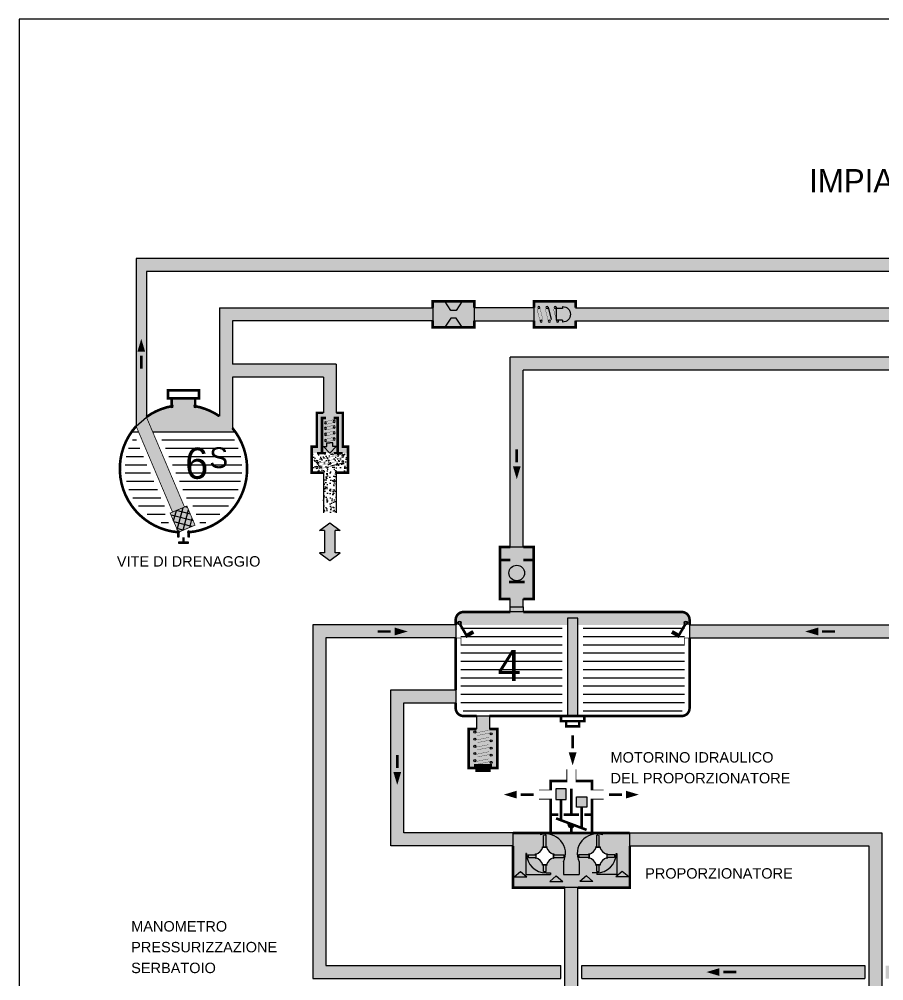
# Model space of a CAD drawing. Header units: millimetres. Extents: x 0 to 1060, y 0 to 730.
# Drawn here: x 0 to 332.7, y 360.2 to 730 of the extents above; entities that cross this region are included whole.
import ezdxf
from ezdxf.enums import TextEntityAlignment as Align

# ---------------------------------------------------------------- set-up
doc = ezdxf.new("R2010")
doc.units = ezdxf.units.MM
doc.layers.add('ALIMENTAZIONE COMBUSTIBILE', color=1, linetype='Continuous')
doc.layers.add('ARIA PRESSURIZZATA', color=4, linetype='Continuous')
doc.styles.add('BOLT', font='FRADMCN.TTF', dxfattribs={"height": 4})
doc.styles.add('testo', font='ARIAL.TTF', dxfattribs={"height": 4})
doc.styles.add('TITOLO', font='', dxfattribs={"height": 4})
doc.styles.get('TITOLO').set_extended_font_data('Baskerville Old Face')
pattern_1 = [(232.5, (450.547, 1379.1666), (-2.447066, 0.0800016), [0, -1.9304, 0, -2.159, 0, -2.06375]), (262.5, (450.547, 1379.1666), (-3.584126, -2.247616), [0, -1.0414, 0, -1.7399, 0, -0.66675]), (302.5, (450.547, 1380.7287), (-0.007186, -3.954962), [0, -0.635, 0, -2.286, 0, -2.9845]), (312.5, (450.547, 1380.7287), (-1.114647, -3.817782), [0, -0.3175, 0, -1.4986, 0, -1.7145])]

# ---------------------------------------------------------------- blocks, each defined once
blk = doc.blocks.new('6')
for points in [[(14.83, 8.41, 0.414214), (14.33, 8.91), (14.33, 8.41, 0.005102), (13.84, 8.31, 0.906995)], [(23.82, 8.31, 0.005102), (23.33, 8.41), (23.33, 8.91, 0.414214), (22.83, 8.41, 0.906995)], [(16.33, -40.04, 0.005102), (16.83, -40.09), (16.83, -40.59, 0.414214), (17.33, -40.09, 0.955061)], [(20.33, -40.09, 0.414214), (20.83, -40.59), (20.83, -40.09, 0.005102), (21.33, -40.04, 0.955061)]]:
    blk.add_hatch(color=256).paths.add_polyline_path(points)
h = blk.add_hatch()
h.set_pattern_fill('ANSI37', color=256, scale=0.7, angle=60, style=0)
h.set_pattern_definition([(105, (95.9834, -171.717), (-2.14677, -0.575225), []), (195, (95.9834, -171.717), (0.575225, -2.14677), [])])
h.paths.add_polyline_path([(23.92, -32.72), (17.48, -29.99), (14.35, -37.36), (20.34, -39.89, -0.414214), (20.99, -39.63)])
at = {"layer": 'ALIMENTAZIONE COMBUSTIBILE'}
h = blk.add_hatch(color=256, dxfattribs=at)
h.paths.add_polyline_path([(37.05, 0.71, 0.054073), (33.11, 4.24), (18.43, -30.38), (23.03, -32.33)])
h.paths.add_polyline_path([(23.96, -32.72), (17.51, -29.99), (14.39, -37.36), (20.37, -39.89, -0.414214), (21.03, -39.63)])
h = blk.add_hatch(dxfattribs=at)
h.set_pattern_fill('ANSI31', color=256, angle=315, style=0)
h.set_pattern_definition([(0, (95.9834, -171.717), (1e-15, 3.175), [])])
h.paths.add_polyline_path([(28.49, -1.54), (1.32, -1.54, 0.531587), (12.28, -37.2), (16.45, -27.37), (17.37, -27.76)])
h.paths.add_polyline_path([(37.56, -3.2), (25.66, -31.27), (26.58, -31.66), (24.08, -37.55, 0.521507)])
at = {"layer": 'ARIA PRESSURIZZATA'}
for points in [[(22.84, 8.5, -0.363974), (23.33, 8.91), (23.33, 11.46), (14.33, 11.46), (14.33, 8.91, -0.363974), (14.82, 8.5, -0.082342)], [(33.11, 4.24, 0.104636), (23.82, 8.31, -0.989847), (22.84, 8.5, 0.082342), (14.82, 8.5, -0.989847), (13.84, 8.31, 0.099019), (5, 4.55, 0.089282), (-1.18, -1.54), (30.66, -1.54)]]:
    blk.add_hatch(color=256, dxfattribs=at).paths.add_polyline_path(points)
for p, q in [((23.33, 11.46), (23.33, 8.41)), ((-1.18, -1.54), (30.66, -1.54)), ((36.09, -1.54), (38.85, -1.54)), ((16.83, -40.09), (16.83, -42.1)), ((20.83, -40.09), (20.83, -42.1)), ((20.83, -40.09), (20.83, -42.1)), ((16.83, -44.1), (20.83, -44.1)), ((18.83, -44.1), (18.83, -42.1))]:
    blk.add_line(p, q)
for points, const_width in [([(12.83, 11.46), (24.83, 11.46), (24.83, 14.46), (12.83, 14.46)], 1), ([(14.39, -37.36), (20.83, -40.09), (23.96, -32.72), (17.51, -29.99)], 0.3)]:
    blk.add_lwpolyline(points, close=True, dxfattribs=dict(const_width=const_width))
at = {"const_width": 1}
for points in [[(14.33, 11.46), (14.33, 8.41, 0.104174), (5, 4.55)], [(23.33, 11.46), (23.33, 8.41, -0.109797), (33.11, 4.24)], [(0, 0, 0.607317), (16.83, -40.09), (16.83, -42.1)], [(37.05, 0.71, -0.620571), (20.83, -40.09), (20.83, -42.1)]]:
    blk.add_lwpolyline(points, format="xyb", dxfattribs=at)
for points, const_width in [([(33.11, 4.24), (18.43, -30.38)], 0.3), ([(37.05, 0.71), (23.03, -32.33)], 0.3), ([(16.83, -44.1), (20.83, -44.1)], 1), ([(18.83, -42.1), (18.83, -44.1)], 1)]:
    blk.add_lwpolyline(points, dxfattribs=dict(const_width=const_width))
for centre in [(14.33, 8.41), (23.33, 8.41), (16.83, -40.09), (20.83, -40.09)]:
    blk.add_circle(centre, 0.5)
for start, end in [(54.353, 79.4162), (140.2336, 265.3176), (274.6824, 41.9726), (274.6824, 39.7664)]:
    blk.add_arc((18.83, -15.67), 24.5, start, end)
blk = doc.blocks.new('PROPORZIONATORE')
h = blk.add_hatch(color=256)
h.paths.add_polyline_path([(5.43, -11.88), (2.93, -9.81), (0.43, -11.88)])
h.paths.add_polyline_path([(14.47, -11), (14.47, -10.37), (12.75, -10.37, -0.414214), (5.25, -2.87), (5, -2.87), (5, -11)])
h.paths.add_polyline_path([(19.22, -13.6), (16.72, -11.53), (14.22, -13.6)])
h.paths.add_polyline_path([(19.5, -11), (25.5, -11), (25.5, -6.14, -0.65363), (34.42, 4.3), (34.42, 5), (10.58, 5), (10.58, 4.3, -0.65363), (19.5, -6.14)])
h.paths.add_polyline_path([(40, -11), (40, -2.87), (39.75, -2.87, -0.414214), (32.25, -10.37), (32.25, -11)])
h = blk.add_hatch(color=256)
h.paths.add_polyline_path([(42.07, -9.81), (44.57, -11.88), (39.57, -11.88)])
h.paths.add_polyline_path([(39.75, -2.87), (40, -2.87), (40, -11), (30.53, -11), (30.53, -10.37), (32.25, -10.37, 0.414214)])
h.paths.add_polyline_path([(28.28, -11.53), (30.78, -13.6), (25.78, -13.6)])
h.paths.add_polyline_path([(19.5, -6.14, 0.65363), (10.58, 4.3), (10.58, 5), (34.42, 5), (34.42, 4.3, 0.65363), (25.5, -6.14), (25.5, -11), (19.5, -11)])
h.paths.add_polyline_path([(5, -2.87), (5.25, -2.87, 0.414214), (12.75, -10.37), (12.75, -11), (5, -11)])
h = blk.add_hatch(color=256)
h.paths.add_polyline_path([(8.83, -4.37), (8.83, -3.37), (5.77, -3.37, 0.036133), (5.91, -4.37)])
h.paths.add_polyline_path([(12.75, 4.13, 0.035852), (11.75, 4.05), (11.75, -0.46), (12.75, -0.46)])
h.paths.add_polyline_path([(19.59, -4.37, 0.036133), (19.73, -3.37), (15.67, -3.37), (15.67, -4.37)])
h.paths.add_polyline_path([(12.75, -7.29), (11.75, -7.29), (11.75, -9.8, 0.035852), (12.75, -9.87)])
h = blk.add_hatch(color=256)
h.paths.add_polyline_path([(39.09, -4.37, 0.036133), (39.23, -3.37), (36.17, -3.37), (36.17, -4.37)])
h.paths.add_polyline_path([(32.25, -0.46), (33.25, -0.46), (33.25, 4.05, 0.035852), (32.25, 4.13)])
h.paths.add_polyline_path([(29.33, -4.37), (29.33, -3.37), (25.27, -3.37, 0.036133), (25.41, -4.37)])
h.paths.add_polyline_path([(32.25, -9.87, 0.035852), (33.25, -9.8), (33.25, -7.29), (32.25, -7.29)])
for points in [[(8.83, -2.97, -0.346274), (8.98, -3.09, -0.010716), (8.83, -3.12), (8.83, -3.27, -1)], [(11.35, -0.46, 0.346274), (11.47, -0.6, 0.010716), (11.5, -0.46), (11.65, -0.46, 1)], [(12.85, -0.46), (13, -0.46, 0.010716), (13.04, -0.6, 0.346274), (13.15, -0.46, 1)], [(15.67, -2.97, 0.346274), (15.52, -3.09, 0.010716), (15.67, -3.12), (15.67, -3.27, 1)], [(29.33, -2.97, -0.346274), (29.48, -3.09, -0.010716), (29.33, -3.12), (29.33, -3.27, -1)], [(31.85, -0.46, 0.346274), (31.96, -0.6, 0.010716), (32, -0.46), (32.15, -0.46, 1)], [(33.35, -0.46), (33.5, -0.46, 0.010716), (33.53, -0.6, 0.346274), (33.65, -0.46, 1)], [(36.17, -2.97, 0.346274), (36.02, -3.09, 0.010716), (36.17, -3.12), (36.17, -3.27, 1)], [(8.83, -4.47), (8.83, -4.62, -0.010716), (8.98, -4.66, -0.346274), (8.83, -4.77, -1)], [(11.65, -7.29), (11.5, -7.29, 0.010716), (11.47, -7.15, 0.346274), (11.35, -7.29, 1)], [(13.15, -7.29, 0.346274), (13.04, -7.15, 0.010716), (13, -7.29), (12.85, -7.29, 1)], [(15.67, -4.47), (15.67, -4.62, 0.010716), (15.52, -4.66, 0.346274), (15.67, -4.77, 1)], [(29.33, -4.47), (29.33, -4.62, -0.010716), (29.48, -4.66, -0.346274), (29.33, -4.77, -1)], [(32.15, -7.29), (32, -7.29, 0.010716), (31.96, -7.15, 0.346274), (31.85, -7.29, 1)], [(33.65, -7.29, 0.346274), (33.53, -7.15, 0.010716), (33.5, -7.29), (33.35, -7.29, 1)], [(36.17, -4.47), (36.17, -4.62, 0.010716), (36.02, -4.66, 0.346274), (36.17, -4.77, 1)]]:
    blk.add_hatch(color=256).paths.add_polyline_path(points)
at = {"layer": 'ALIMENTAZIONE COMBUSTIBILE'}
h = blk.add_hatch(color=256, dxfattribs=at)
h.dxf.hatch_style = 1
h.paths.add_polyline_path([(10.58, 4.3), (10.58, 5), (0, 5), (0, 0), (0, -16), (20, -16), (25, -16), (45, -16), (45, 0), (45, 5), (34.42, 5), (34.42, 4.3, 0.65363), (25.5, -6.14), (25.5, -11), (19.5, -11), (19.5, -6.14, 0.65363)])
h.paths.add_polyline_path([(8.98, -3.09, 0.269546), (11.47, -0.6, -0.346274), (11.35, -0.46, -1), (11.65, -0.46), (11.75, -0.46), (11.75, 4.05, -0.035852), (12.75, 4.13), (12.75, -0.46), (12.85, -0.46, -1), (13.15, -0.46, -0.346274), (13.04, -0.6, 0.269546), (15.52, -3.09, -0.88783), (15.82, -3.12, -0.414214), (15.67, -3.27), (15.67, -3.37), (19.73, -3.37, -0.036133), (19.59, -4.37), (15.67, -4.37), (15.67, -4.47, -0.414214), (15.82, -4.62, -0.88783), (15.52, -4.66, 0.269546), (13.04, -7.15, -0.346274), (13.15, -7.29, -1), (12.85, -7.29), (12.75, -7.29), (12.75, -9.87, -0.035852), (11.75, -9.8), (11.75, -7.29), (11.65, -7.29, -1), (11.35, -7.29, -0.346274), (11.47, -7.15, 0.269546), (8.98, -4.66, -0.88783), (8.68, -4.62, -0.414214), (8.83, -4.47), (8.83, -4.37), (5.91, -4.37, -0.036133), (5.77, -3.37), (8.83, -3.37), (8.83, -3.27, -0.414214), (8.68, -3.12, -0.88783)], flags=16)
h.paths.add_polyline_path([(11.5, -0.46), (12.25, -0.46), (13, -0.46, 0.29267), (15.67, -3.12), (15.67, -4.62, 0.29267), (13, -7.29), (11.5, -7.29, 0.29267), (8.83, -4.62), (8.83, -3.12, 0.29267)], flags=0)
h.paths.add_polyline_path([(5.25, -2.87, 0.414214), (12.75, -10.37), (14.47, -10.37), (14.47, -11), (5, -11), (5, -2.87)], flags=16)
h.paths.add_polyline_path([(2.93, -9.81), (5.43, -11.88), (0.43, -11.88)], flags=16)
h.paths.add_polyline_path([(16.72, -11.53), (19.22, -13.6), (14.22, -13.6)], flags=16)
h.paths.add_polyline_path([(25.27, -3.37), (29.33, -3.37), (29.33, -3.27, -0.414214), (29.18, -3.12, -0.88783), (29.48, -3.09, 0.269546), (31.96, -0.6, -0.346274), (31.85, -0.46, -1), (32.15, -0.46), (32.25, -0.46), (32.25, 4.13, -0.035852), (33.25, 4.05), (33.25, -0.46), (33.35, -0.46, -1), (33.65, -0.46, -0.346274), (33.53, -0.6, 0.269546), (36.02, -3.09, -0.88783), (36.32, -3.12, -0.414214), (36.17, -3.27), (36.17, -3.37), (39.23, -3.37, -0.036133), (39.09, -4.37), (36.17, -4.37), (36.17, -4.47, -0.414214), (36.32, -4.62, -0.88783), (36.02, -4.66, 0.269546), (33.53, -7.15, -0.346274), (33.65, -7.29, -1), (33.35, -7.29), (33.25, -7.29), (33.25, -9.8, -0.035852), (32.25, -9.87), (32.25, -7.29), (32.15, -7.29, -1), (31.85, -7.29, -0.346274), (31.96, -7.15, 0.269546), (29.48, -4.66, -0.88783), (29.18, -4.62, -0.414214), (29.33, -4.47), (29.33, -4.37), (25.41, -4.37, -0.036133)], flags=16)
h.paths.add_polyline_path([(29.33, -3.12, 0.29267), (32, -0.46), (33.5, -0.46, 0.29267), (36.17, -3.12), (36.17, -4.62, 0.29267), (33.5, -7.29), (32.75, -7.29), (32, -7.29, 0.29267), (29.33, -4.62)], flags=0)
h.paths.add_polyline_path([(25.78, -13.6), (28.28, -11.53), (30.78, -13.6)], flags=16)
h.paths.add_polyline_path([(39.75, -2.87), (40, -2.87), (40, -11), (32.25, -11), (32.25, -10.37, 0.414214)], flags=16)
h.paths.add_polyline_path([(39.57, -11.88), (42.07, -9.81), (44.57, -11.88)], flags=16)
for p, q in [((10.58, 5), (10.58, 4.3)), ((11.75, -0.46), (11.75, 4.05)), ((12.75, -0.46), (12.75, 4.13)), ((32.25, -0.46), (32.25, 4.13)), ((33.25, -0.46), (33.25, 4.05)), ((34.42, 5), (34.42, 4.3)), ((34.42, 5), (34.42, 4.3)), ((5, -2.87), (5, -11)), ((5.25, -2.87), (5, -2.87)), ((5.77, -3.37), (8.83, -3.37)), ((8.83, -3.12), (8.83, -4.62)), ((13, -0.46), (11.5, -0.46)), ((11.5, -0.46), (13, -0.46)), ((13, -0.46), (11.5, -0.46)), ((15.67, -4.62), (15.67, -3.12)), ((15.67, -4.62), (15.67, -3.12)), ((15.67, -3.12), (15.67, -4.62)), ((15.67, -3.37), (19.73, -3.37)), ((29.33, -3.37), (25.27, -3.37)), ((29.33, -4.62), (29.33, -3.12)), ((29.33, -4.62), (29.33, -3.12)), ((29.33, -3.12), (29.33, -4.62)), ((32, -0.46), (33.5, -0.46)), ((33.5, -0.46), (32, -0.46)), ((32, -0.46), (33.5, -0.46)), ((36.17, -3.12), (36.17, -4.62)), ((39.23, -3.37), (36.17, -3.37)), ((39.75, -2.87), (40, -2.87)), ((39.75, -2.87), (40, -2.87)), ((40, -2.87), (40, -11)), ((5.91, -4.37), (8.83, -4.37)), ((11.5, -7.29), (13, -7.29)), ((13, -7.29), (11.5, -7.29)), ((11.75, -9.8), (11.75, -7.29)), ((12.75, -9.87), (12.75, -7.29)), ((15.67, -4.37), (19.59, -4.37)), ((19.5, -6.14), (19.5, -11)), ((29.33, -4.37), (25.41, -4.37)), ((25.5, -6.14), (25.5, -11)), ((33.5, -7.29), (32, -7.29)), ((32, -7.29), (33.5, -7.29)), ((32.25, -9.87), (32.25, -7.29)), ((33.25, -9.8), (33.25, -7.29)), ((39.09, -4.37), (36.17, -4.37)), ((0.43, -11.88), (2.93, -9.81)), ((2.93, -9.81), (5.43, -11.88)), ((5, -11), (14.47, -11)), ((12.75, -10.37), (14.47, -10.37)), ((14.47, -10.37), (14.47, -11)), ((19.5, -11), (25.5, -11)), ((32.25, -10.37), (30.53, -10.37)), ((32.25, -10.37), (32.25, -11)), ((40, -11), (32.25, -11)), ((42.07, -9.81), (39.57, -11.88)), ((44.57, -11.88), (42.07, -9.81)), ((0.43, -11.88), (5.43, -11.88)), ((14.22, -13.6), (16.72, -11.53)), ((14.22, -13.6), (19.22, -13.6)), ((16.72, -11.53), (19.22, -13.6)), ((28.28, -11.53), (25.78, -13.6)), ((30.78, -13.6), (25.78, -13.6)), ((30.78, -13.6), (28.28, -11.53)), ((44.57, -11.88), (39.57, -11.88))]:
    blk.add_line(p, q)
for points, const_width in [([(45, 5), (0, 5)], 1), ([(0, 0), (0, -16), (20, -16)], 1), ([(25, -16), (45, -16), (45, 0)], 1), ([(8.83, -4.62), (8.83, -3.12)], 0.3), ([(15.67, -3.12), (15.67, -4.62)], 0.3), ([(29.33, -3.12), (29.33, -4.62)], 0.3), ([(36.17, -4.62), (36.17, -3.12)], 0.3)]:
    blk.add_lwpolyline(points, dxfattribs=dict(const_width=const_width))
at = {"const_width": 0.3}
for points in [[(12.25, -0.46), (11.5, -0.46, -0.29267), (8.83, -3.12, 1)], [(12.25, -0.46), (13, -0.46, 0.29267), (15.67, -3.12, -1)], [(32.75, -0.46), (32, -0.46, -0.29267), (29.33, -3.12, 1)], [(32.75, -0.46), (33.5, -0.46, 0.29267), (36.17, -3.12, -1)], [(12.25, -7.29), (11.5, -7.29, 0.29267), (8.83, -4.62, -1)], [(12.25, -7.29), (13, -7.29, -0.29267), (15.67, -4.62, 1)], [(32.75, -7.29), (32, -7.29, 0.29267), (29.33, -4.62, -1)], [(32.75, -7.29), (33.5, -7.29, -0.29267), (36.17, -4.62, 1)]]:
    blk.add_lwpolyline(points, format="xyb", dxfattribs=at)
for centre in [(8.83, -3.12), (11.5, -0.46), (13, -0.46), (15.67, -3.12), (29.33, -3.12), (32, -0.46), (33.5, -0.46), (36.17, -3.12), (8.83, -4.62), (11.5, -7.29), (13, -7.29), (15.67, -4.62), (29.33, -4.62), (32, -7.29), (33.5, -7.29), (36.17, -4.62)]:
    blk.add_circle(centre, 0.15)
for centre, radius, start, end in [((12.75, -2.87), 7.5, 334.1529, 106.8322), ((12.75, -2.87), 7, 90, 98.2132), ((32.25, -2.87), 7.5, 73.1678, 205.8471), ((32.25, -2.87), 7.5, 73.1678, 205.8471), ((32.25, -2.87), 7, 81.7868, 90), ((12.75, -2.87), 7.5, 180, 270), ((12.75, -2.87), 7, 184.096, 192.3736), ((8.08, 0.29), 3.5, 282.3736, 347.6264), ((8.08, 0.29), 3.5, 282.3736, 347.6264), ((16.42, 0.29), 3.5, 192.3736, 257.6264), ((16.42, 0.29), 3.5, 192.3736, 257.6264), ((16.42, 0.29), 3.5, 192.3736, 257.6264), ((12.75, -2.87), 7, 347.6264, 355.904), ((32.25, -2.87), 7, 184.096, 192.3736), ((28.58, 0.29), 3.5, 282.3736, 347.6264), ((28.58, 0.29), 3.5, 282.3736, 347.6264), ((28.58, 0.29), 3.5, 282.3736, 347.6264), ((32.25, -2.87), 7.5, 270, 0), ((32.25, -2.87), 7.5, 270, 0), ((36.92, 0.29), 3.5, 192.3736, 257.6264), ((36.92, 0.29), 3.5, 192.3736, 257.6264), ((32.25, -2.87), 7, 347.6264, 355.904), ((8.08, -8.04), 3.5, 12.3736, 77.6264), ((16.42, -8.04), 3.5, 102.3736, 167.6264), ((16.42, -8.04), 3.5, 102.3736, 167.6264), ((28.58, -8.04), 3.5, 12.3736, 77.6264), ((28.58, -8.04), 3.5, 12.3736, 77.6264), ((36.92, -8.04), 3.5, 102.3736, 167.6264), ((12.75, -2.87), 7, 261.7868, 270), ((32.25, -2.87), 7, 270, 278.2132)]:
    blk.add_arc(centre, radius, start, end)
blk = doc.blocks.new('MOTORINO IDRAULICO DEL PROPORZIONATORE')
h = blk.add_hatch(color=256)
h.paths.add_polyline_path([(-0.25, -7.58), (-4.25, -7.58), (-4.25, -11.58), (-0.25, -11.58)])
h.paths.add_polyline_path([(3.75, -14.6), (7.75, -14.6), (7.75, -10.6), (3.75, -10.6)])
h = blk.add_hatch(color=256)
h.paths.add_polyline_path([(1.75, -22.46), (1.75, -21.09), (0.47, -20.6, 0.524335)])
h.paths.add_polyline_path([(3.03, -21.57), (1.75, -21.09), (1.75, -22.46, 0.312047)])
for points, const_width in [([(0, -5), (0, 0)], 0.3), ([(3.5, -5), (3.5, 0)], 0.3), ([(0, -4.5), (-6.25, -4.5), (-6.25, -8)], 1), ([(1.75, -17.5), (1.75, -7.5)], 1), ([(9.75, -8), (9.75, -4.5), (3.5, -4.5)], 1), ([(-5.75, -8), (-10.75, -8)], 0.3), ([(-6.25, -11.5), (-6.25, -24.5), (9.75, -24.5), (9.75, -11.5)], 1), ([(-2.25, -19.58), (-2.25, -11.58)], 1), ([(9.25, -8), (14.25, -8)], 0.3), ([(-5.75, -11.5), (-10.75, -11.5)], 0.3), ([(5.75, -22.6), (5.75, -14.6)], 1), ([(9.25, -11.5), (14.25, -11.5)], 0.3), ([(-6.25, -17.5), (-3.25, -17.5)], 1), ([(-4.12, -18.87), (7.62, -23.3)], 1), ([(-1.25, -17.5), (1.75, -17.5)], 1), ([(4.75, -17.5), (1.75, -17.5)], 1), ([(9.75, -17.5), (6.75, -17.5)], 1), ([(1.75, -24.5), (1.75, -21.09)], 1)]:
    blk.add_lwpolyline(points, dxfattribs=dict(const_width=const_width))
for points in [[(-4.25, -11.58), (-0.25, -11.58), (-0.25, -7.58), (-4.25, -7.58)], [(7.75, -14.6), (3.75, -14.6), (3.75, -10.6), (7.75, -10.6)]]:
    blk.add_lwpolyline(points, close=True)
blk.add_arc((1.75, -21.09), 1.37, 159.3216, 339.3216)
blk = doc.blocks.new('4')
blk.add_hatch(color=256).paths.add_polyline_path([(47, 7.59), (43, 7.59), (43, -30), (47, -30)])
h = blk.add_hatch(color=256)
h.paths.add_polyline_path([(0.95, 5.8, 0.26151), (1.19, 5.38), (1.19, 5.14, -0.30871), (0.74, 5.8, -0.30871), (1.19, 6.45), (1.19, 6.21, 0.26151)])
h.paths.add_polyline_path([(2.14, 5.8, -0.528222), (1.19, 5.14), (1.19, 5.38, 0.585401), (1.93, 5.8, 0.585401), (1.19, 6.21), (1.19, 6.45, -0.528222)])
h = blk.add_hatch(color=256)
h.paths.add_polyline_path([(89.05, 5.8, -0.26151), (88.81, 5.38), (88.81, 5.14, 0.30871), (89.26, 5.8, 0.30871), (88.81, 6.45), (88.81, 6.21, -0.26151)])
h.paths.add_polyline_path([(87.86, 5.8, 0.528222), (88.81, 5.14), (88.81, 5.38, -0.585401), (88.07, 5.8, -0.585401), (88.81, 6.21), (88.81, 6.45, 0.528222)])
at = {"layer": 'ALIMENTAZIONE COMBUSTIBILE'}
h = blk.add_hatch(dxfattribs=at)
h.set_pattern_fill('ANSI31', color=256, angle=315, style=0)
h.set_pattern_definition([(0, (206.4768, 121.1142), (1e-15, 3.175), [])])
h.paths.add_polyline_path([(41, 5), (2, 5), (2, 0), (2, -20), (2, -25), (2, -27, 0.414214), (3, -28), (8, -28), (13, -28), (41, -28)])
h.paths.add_polyline_path([(88, 0), (88, 5), (49, 5), (49, -28), (87, -28, 0.414214), (88, -27), (88, -25)])
at = {"layer": 'ARIA PRESSURIZZATA'}
blk.add_hatch(color=256, dxfattribs=at).paths.add_polyline_path([(43, 7.59), (47, 7.59), (47, 5), (90, 5), (90, 7, 0.414214), (87, 10), (26, 10), (21, 10), (3, 10, 0.414214), (0, 7), (0, 5), (43, 5)])
at = {"const_width": 1}
for points in [[(21, 10), (3, 10, 0.414214), (0, 7), (0, 5)], [(90, 5), (90, 7, 0.414214), (87, 10), (26, 10)], [(0, -25), (0, -27, 0.414214), (3, -30), (8, -30)], [(13, -30), (87, -30, 0.414214), (90, -27), (90, -25)]]:
    blk.add_lwpolyline(points, format="xyb", dxfattribs=at)
blk.add_lwpolyline([(43, 7.59), (43, -30), (47, -30), (47, 7.59)], close=True)
for points in [[(1.7, 5.2, 1, 1, 0), (4.2, 0.87, 1.5, 1.5, 0), (6.8, 2.37, 1.5, 1.5, 0)], [(88.3, 5.2, 1, 1, 0), (85.8, 0.87, 1.5, 1.5, 0), (83.2, 2.37, 1.5, 1.5, 0)]]:
    blk.add_lwpolyline(points, format="xyseb")
for points, const_width in [([(0, 0), (0, -20)], 1), ([(0, 0), (2, 0), (2, -3)], 0.3), ([(90, 0), (88, 0), (88, -3)], 0.3), ([(90, -25), (90, 0)], 1)]:
    blk.add_lwpolyline(points, dxfattribs=dict(const_width=const_width))
for points in [[(40.5, -30), (40.5, -32), (49.5, -32), (49.5, -30)], [(42.5, -32), (42.5, -34), (47.5, -34), (47.5, -32)]]:
    blk.add_lwpolyline(points, close=True, dxfattribs=at)
for centre, radius in [((1.44, 5.8), 0.7), ((1.44, 5.8), 0.49), ((88.56, 5.8), 0.7), ((88.56, 5.8), 0.49)]:
    blk.add_circle(centre, radius)
at = {"style": 'BOLT'}
blk.add_text('4', height=12, dxfattribs=at).set_placement((16.11, -16.57))
blk = doc.blocks.new('RUBINETTO DI DRENAGGIO')
h = blk.add_hatch(color=256)
h.paths.add_polyline_path([(3.21, 3.12, 1), (2.41, 3.12, 1)])
h.paths.add_polyline_path([(2.55, -3.12, 1), (1.75, -3.12, 1)])
h.paths.add_polyline_path([(5.31, -3.12, 1), (4.51, -3.12, 1)])
h.paths.add_polyline_path([(8.06, -3.12, 1), (7.26, -3.12, 1)])
h.paths.add_polyline_path([(10.02, -3.12, 1), (10.82, -3.12, 1)])
h.paths.add_polyline_path([(12.77, -3.12, 1), (13.57, -3.12, 1)])
h.paths.add_polyline_path([(13.43, 3.12, 1), (14.23, 3.12, 1)])
h.paths.add_polyline_path([(10.67, 3.12, 1), (11.47, 3.12, 1)])
h.paths.add_polyline_path([(8.72, 3.12, 1), (7.92, 3.12, 1)])
h.paths.add_polyline_path([(5.96, 3.12, 1), (5.16, 3.12, 1)])
for p, q in [((0, 5.5), (15, 5.5)), ((-0.23, -3.04), (-1.32, 2.24)), ((0, -5.5), (15, -5.5))]:
    blk.add_line(p, q)
for points, const_width in [([(0, 0), (0, 5.5), (15, 5.5), (15, 2.5)], 1), ([(1, 0), (1, 3.5)], 1), ([(-1, 0), (-1, 3)], 1), ([(-1, 0), (-1, -3)], 1), ([(0, 0), (0, -5.5), (15, -5.5), (15, -2.5)], 1), ([(1, 0), (1, -3.5)], 1), ([(2.54, -3.04), (1.45, 2.24)], 0.1), ([(2.42, 3.04), (3.51, -2.24)], 0.1), ([(5.3, -3.04), (4.21, 2.24)], 0.1), ([(5.17, 3.04), (6.26, -2.24)], 0.1), ([(8.05, -3.04), (6.96, 2.24)], 0.1), ([(7.92, 3.04), (9.01, -2.24)], 0.1), ([(10.81, -3.04), (9.72, 2.24)], 0.1), ([(10.68, 3.04), (11.77, -2.24)], 0.1), ([(13.56, -3.04), (12.47, 2.24)], 0.1), ([(13.43, 3.04), (14.52, -2.24)], 0.1)]:
    blk.add_lwpolyline(points, dxfattribs=dict(const_width=const_width))
for centre in [(2.81, 3.12), (5.56, 3.12), (8.32, 3.12), (11.07, 3.12), (13.83, 3.12), (2.15, -3.12), (4.91, -3.12), (7.66, -3.12), (10.42, -3.12), (13.17, -3.12)]:
    blk.add_circle(centre, 0.4)
blk = doc.blocks.new('VALVOLA DI NON RITORNO')
h = blk.add_hatch(color=256)
h.paths.add_polyline_path([(7.5, 2.2), (5, 2.2), (5, 3, 1), (5, -3), (5, -2.2), (7.46, -2.2), (7.5, -2.03)])
h.paths.add_polyline_path([(7.44, 2.6, 1), (8.24, 2.6, 1)])
h.paths.add_polyline_path([(7.34, -2.6, 1), (6.54, -2.6, 1)], flags=17)
h.paths.add_polyline_path([(10.52, -2.6, 1), (9.72, -2.6, 1)])
h.paths.add_polyline_path([(10.62, 2.6, 1), (11.42, 2.6, 1)])
h.paths.add_polyline_path([(13.79, 2.6, 1), (14.59, 2.6, 1)])
h.paths.add_polyline_path([(13.69, -2.6, 1), (12.89, -2.6, 1)])
for p, q in [((5, 3), (5, 2.2)), ((5, 2.2), (7.5, 2.2)), ((7.46, 2.7), (7.33, 2.2)), ((7.5, 2.2), (7.5, -2.2)), ((10.63, 2.7), (9.44, -2)), ((5, -2.2), (7.5, -2.2)), ((5, -2.2), (5, -3))]:
    blk.add_line(p, q)
for points, const_width in [([(0, 2.5), (0, 5), (16, 5), (16, 2.5)], 1), ([(7.46, 2.7), (7.33, 2.2)], 0.1), ([(7.33, -2.7), (8.52, 2)], 0.1), ([(10.63, 2.7), (9.44, -2)], 0.1), ([(10.5, -2.7), (11.69, 2)], 0.1), ([(13.8, 2.7), (12.62, -2)], 0.1), ([(13.68, -2.7), (14.87, 2)], 0.1), ([(0, -2.5), (0, -5), (16, -5), (16, -2.5)], 1)]:
    blk.add_lwpolyline(points, dxfattribs=dict(const_width=const_width))
for centre in [(7.84, 2.6), (11.02, 2.6), (14.19, 2.6), (6.94, -2.6), (10.12, -2.6), (13.29, -2.6)]:
    blk.add_circle(centre, 0.4)
blk.add_arc((5, 0), 3, 90, 270)
blk = doc.blocks.new('DOSATORE DI FLUSSO')
h = blk.add_hatch(color=256)
h.paths.add_polyline_path([(11.33, 5), (4.67, 5), (7, 1.5), (9, 1.5)])
h.paths.add_polyline_path([(7, -1.5), (4.67, -5), (11.33, -5), (9, -1.5)])
for p, q in [((4.67, 5), (7, 1.5)), ((9, 1.5), (11.33, 5)), ((7, 1.5), (9, 1.5)), ((4.67, -5), (7, -1.5)), ((7, -1.5), (9, -1.5)), ((9, -1.5), (11.33, -5))]:
    blk.add_line(p, q)
at = {"const_width": 1}
for points in [[(0, 2.5), (0, 5), (16, 5), (16, 2.5)], [(0, -2.5), (0, -5), (16, -5), (16, -2.5)]]:
    blk.add_lwpolyline(points, dxfattribs=at)
blk = doc.blocks.new('VALVOLA A DOPPIO EFFETTO')
h = blk.add_hatch(color=256)
h.paths.add_polyline_path([(4.48, 5, 1), (3.68, 5, 1)])
h.paths.add_polyline_path([(6.78, 5, 1), (5.98, 5, 1)])
h.paths.add_polyline_path([(4.68, -5, 1), (3.88, -5, 1)])
h.paths.add_polyline_path([(2.38, -5, 1), (1.58, -5, 1)])
blk.add_hatch(color=256).paths.add_polyline_path([(10, -1.2), (11.5, -1.2), (11.5, 0), (11.5, 1.2), (10, 1.2), (10, 2.5), (7.5, 0), (10, -2.5)])
h = blk.add_hatch(color=256)
h.paths.add_polyline_path([(13.34, 1.7, 1), (12.54, 1.7, 1)])
h.paths.add_polyline_path([(15.71, 1.7, 1), (14.91, 1.7, 1)])
h.paths.add_polyline_path([(17.97, 1.7, 1), (17.17, 1.7, 1)])
h.paths.add_polyline_path([(20.14, 1.7, 1), (19.34, 1.7, 1)])
h.paths.add_polyline_path([(19.58, -1.7, 1), (18.78, -1.7, 1)])
h.paths.add_polyline_path([(17.42, -1.7, 1), (16.62, -1.7, 1)])
h.paths.add_polyline_path([(15.15, -1.7, 1), (14.35, -1.7, 1)])
h.paths.add_polyline_path([(12.79, -1.7, 1), (11.99, -1.7, 1)])
for p, q in [((3.7, 5.1), (2.51, 0.4)), ((7.5, 0), (10, 2.5)), ((10, 2.5), (10, 1.2)), ((10, 1.2), (11.5, 1.2)), ((11.5, 1.2), (11.5, 0)), ((11.5, -1.2), (11.5, 0)), ((7.5, 0), (10, -2.5)), ((10, -1.2), (11.5, -1.2)), ((10, -2.5), (10, -1.2))]:
    blk.add_line(p, q)
for points, const_width in [([(0, 2.5), (0, 7), (10, 7), (10, 5), (23, 5), (23, 2.5)], 1), ([(3.7, 5.1), (1.3, -4.4)], 0.1), ([(2.38, -5), (4.76, 4.4)], 0.1), ([(5.99, 5.1), (3.59, -4.4)], 0.1), ([(4.68, -5), (7.05, 4.4)], 0.1), ([(7.5, 5), (7.5, 5), (7.5, 5), (7.5, 3), (21, 3), (21, 1.5)], 1), ([(7.5, 3), (7.5, 1.5)], 1), ([(12.55, 1.8), (11.77, -1.3)], 0.1), ([(12.77, -1.8), (13.56, 1.3)], 0.1), ([(14.92, 1.8), (14.14, -1.3)], 0.1), ([(15.14, -1.8), (15.92, 1.3)], 0.1), ([(17.18, 1.8), (16.4, -1.3)], 0.1), ([(17.4, -1.8), (18.19, 1.3)], 0.1), ([(19.35, 1.8), (18.57, -1.3)], 0.1), ([(19.57, -1.8), (20.35, 1.3)], 0.1), ([(0, -2.5), (0, -7), (10, -7), (10, -5), (23, -5), (23, -2.5)], 1), ([(7.5, -5), (7.5, -5), (7.5, -5), (7.5, -3), (21, -3), (21, -1.5)], 1), ([(7.5, -3), (7.5, -1.5)], 1)]:
    blk.add_lwpolyline(points, dxfattribs=dict(const_width=const_width))
for centre in [(4.08, 5), (6.38, 5), (12.94, 1.7), (15.31, 1.7), (17.57, 1.7), (19.74, 1.7), (12.39, -1.7), (14.75, -1.7), (17.02, -1.7), (19.18, -1.7), (1.98, -5), (4.28, -5)]:
    blk.add_circle(centre, 0.4)

msp = doc.modelspace()

# ---------------------------------------------------------------- hatches: boundary and pattern name
msp.add_hatch(color=256).paths.add_polyline_path([(188.5, 517, 1), (194.5, 517, 1)])
h = msp.add_hatch(color=256)
edge = h.paths.add_edge_path(flags=16)
edge.add_line((173, 442), (173, 457))
edge = h.paths.add_edge_path()
edge.add_line((178.5, 442), (173, 442))
edge.add_line((173, 442), (173, 457))
edge.add_line((173, 457), (176, 457))
edge = h.paths.add_edge_path()
edge.add_line((178.5, 441), (175.5, 441))
edge = h.paths.add_edge_path(flags=16)
edge.add_line((178.5, 443), (175, 443))
edge = h.paths.add_edge_path(flags=17)
edge.add_line((184, 442), (184, 457))
edge = h.paths.add_edge_path()
edge.add_line((178.5, 442), (184, 442))
edge.add_line((184, 442), (184, 457))
edge.add_line((184, 457), (181, 457))
edge = h.paths.add_edge_path(flags=17)
edge.add_line((178.5, 441), (181.5, 441))
edge = h.paths.add_edge_path(flags=16)
edge.add_line((178.5, 443), (182, 443))
edge = h.paths.add_edge_path(flags=16)
edge.add_arc((181.62, 444.15), 0.4, 0, 360)
edge = h.paths.add_edge_path(flags=16)
edge.add_arc((181.62, 446.91), 0.4, 0, 360)
edge = h.paths.add_edge_path(flags=16)
edge.add_arc((181.62, 452.42), 0.4, 0, 360)
edge = h.paths.add_edge_path(flags=16)
edge.add_arc((181.62, 455.17), 0.4, 0, 360)
edge = h.paths.add_edge_path(flags=16)
edge.add_arc((181.62, 449.66), 0.4, 0, 360)
edge = h.paths.add_edge_path(flags=16)
edge.add_arc((175.38, 444.81), 0.4, 0, 360)
edge = h.paths.add_edge_path(flags=16)
edge.add_arc((175.38, 447.56), 0.4, 0, 360)
edge = h.paths.add_edge_path(flags=16)
edge.add_arc((175.38, 453.07), 0.4, 0, 360)
edge = h.paths.add_edge_path(flags=16)
edge.add_arc((175.38, 455.83), 0.4, 0, 360)
edge = h.paths.add_edge_path(flags=16)
edge.add_arc((175.38, 450.32), 0.4, 0, 360)
edge = h.paths.add_edge_path()
edge.add_line((175.46, 455.43), (180.74, 456.52))
edge = h.paths.add_edge_path()
edge.add_line((181.54, 444.54), (176.26, 443.45))
edge = h.paths.add_edge_path()
edge.add_line((181.54, 441.77), (176.26, 440.68))
edge = h.paths.add_edge_path()
edge.add_line((175.46, 452.68), (180.74, 453.77))
edge = h.paths.add_edge_path()
edge.add_line((175.46, 449.92), (180.74, 451.01))
edge = h.paths.add_edge_path()
edge.add_line((175.46, 447.17), (180.74, 448.26))
edge = h.paths.add_edge_path()
edge.add_line((175.46, 444.42), (180.74, 445.51))
edge = h.paths.add_edge_path()
edge.add_line((181.54, 447.3), (176.26, 446.21))
edge = h.paths.add_edge_path()
edge.add_line((181.54, 450.05), (176.26, 448.96))
edge = h.paths.add_edge_path()
edge.add_line((181.54, 452.81), (176.26, 451.72))
edge = h.paths.add_edge_path()
edge.add_line((181.54, 455.56), (176.26, 454.47))
edge = h.paths.add_edge_path()
edge.add_line((176, 462), (176, 457))
edge.add_line((176, 462), (181, 462))
edge.add_line((181, 462), (181, 457))
at = {"layer": 'ALIMENTAZIONE COMBUSTIBILE'}
for points in [[(638.57, 638), (45, 638), (45, 573.48), (48.94, 577), (48.94, 633), (638.57, 633)], [(118, 492), (168, 492), (168, 497), (113, 497), (113, 361), (208.5, 361), (208.5, 366), (118, 366)], [(365, 497), (258, 497), (258, 492), (360, 492), (360, 381), (452, 381), (452, 399), (447, 399), (447, 386), (365, 386)], [(190, 417), (148, 417), (148, 467), (168, 467), (168, 472), (143, 472), (143, 412), (190, 412)], [(453, 185), (453, 197), (448, 197), (448, 185), (393, 185), (393, 168.5), (398, 168.5), (398, 180), (510, 180), (510, 167), (332, 167), (332, 417), (235, 417), (235, 412), (327, 412), (327, 162), (515, 162), (515, 180), (631.46, 180), (631.46, 43), (581.46, 43), (581.46, 61), (576.46, 61), (576.46, 38), (636.46, 38), (636.46, 185), (581.46, 185), (581.46, 197), (576.46, 197), (576.46, 185)]]:
    msp.add_hatch(color=256, dxfattribs=at).paths.add_polyline_path(points)
h = msp.add_hatch(color=256, dxfattribs=at)
h.dxf.hatch_style = 1
h.paths.add_polyline_path([(176, 462), (176, 457), (173, 457), (173, 442), (178.5, 442), (184, 442), (184, 457), (181, 457), (181, 462)])
h = msp.add_hatch(color=256, dxfattribs=at)
h.paths.add_polyline_path([(215, 361), (210, 361), (210, 291), (118, 291), (118, 223), (161, 223), (161, 228), (123, 228), (123, 286), (210, 286), (210, 257), (124.5, 257), (124.5, 252), (215, 252), (215, 286), (244.5, 286), (244.5, 291), (215, 291)])
h.paths.add_polyline_path([(215, 366), (210, 366), (210, 361), (215, 361)])
h.paths.add_polyline_path([(215, 396), (210, 396), (210, 366), (215, 366)])
h = msp.add_hatch(color=256, dxfattribs=at)
h.paths.add_polyline_path([(325.5, 366), (216.5, 366), (216.5, 361), (325.5, 361)])
h.paths.add_polyline_path([(580.46, 399), (575.46, 399), (575.46, 366), (333.5, 366), (333.5, 361), (580.46, 361)])
at = {"layer": 'ARIA PRESSURIZZATA'}
for points in [[(168.16, 618), (166.16, 618), (163.83, 621.5), (159.16, 621.5), (159.16, 619), (159.16, 614), (159.16, 611.5), (163.83, 611.5), (166.16, 615), (168.16, 615), (170.49, 611.5), (175.16, 611.5), (175.16, 614), (175.16, 619), (175.16, 621.5), (170.49, 621.5)], [(159.16, 619), (77.05, 619), (77.05, 577.31), (82.05, 572.76), (82.05, 592.31), (117.05, 592.31), (117.05, 578.6), (122.05, 578.6), (122.05, 597.31), (82.05, 597.31), (82.05, 614), (159.16, 614)], [(175.16, 619), (175.16, 614), (198.16, 614), (198.16, 619)], [(663.07, 619), (214.16, 619), (214.16, 614), (663.07, 614)], [(435.67, 595), (490.17, 595), (490.17, 584), (495.17, 584), (495.17, 600), (189, 600), (189, 527), (194, 527), (194, 595), (430.67, 595), (430.67, 493), (459.89, 493), (459.89, 498), (435.67, 498)], [(116.55, 563.1), (114.55, 563.1), (112.55, 563.1), (112.55, 565.6), (114.55, 565.6), (114.55, 578.6), (117.05, 578.6), (122.05, 578.6), (124.55, 578.6), (124.55, 565.6), (126.55, 565.6), (126.55, 563.1), (124.55, 563.1), (122.55, 563.1), (122.55, 576.6), (121.05, 576.6), (118.05, 576.6), (116.55, 576.6)], [(117.55, 524.82), (115.55, 524.82), (119.55, 521.82), (123.55, 524.82), (121.55, 524.82), (121.55, 533.32), (123.55, 533.32), (119.55, 536.32), (115.55, 533.32), (117.55, 533.32)], [(194, 502), (194, 504), (189, 504), (189, 502)]]:
    msp.add_hatch(color=256, dxfattribs=at).paths.add_polyline_path(points)
h = msp.add_hatch(color=256, dxfattribs=at)
h.paths.add_polyline_path([(214.16, 621.5), (214.16, 619), (214.16, 614), (214.16, 611.5), (198.16, 611.5), (198.16, 614), (198.16, 619), (198.16, 621.5)])
h.paths.add_polyline_path([(204.04, 613.5, 1), (204.04, 614.3, 1)], flags=16)
h.paths.add_polyline_path([(199.97, 619.5, 1), (199.97, 618.7, 1)], flags=16)
h.paths.add_polyline_path([(200.87, 614.3, 1), (200.87, 613.5, 1)], flags=16)
h.paths.add_polyline_path([(203.14, 619.5, 1), (203.14, 618.7, 1)], flags=16)
h.paths.add_polyline_path([(206.32, 618.7, -1), (206.32, 619.5, -1)], flags=16)
h.paths.add_polyline_path([(206.66, 614.3), (206.7, 614.3), (206.83, 613.8, 0.343453), (207.22, 613.5, 1), (207.22, 614.3), (209.16, 614.3), (209.16, 613.5, 1), (209.16, 619.5), (209.16, 618.7), (206.66, 618.7)], flags=16)
h = msp.add_hatch(color=256, dxfattribs=at)
h.paths.add_polyline_path([(118.7, 569.85), (116.55, 569.85), (116.55, 576.6), (118.05, 576.6), (121.05, 576.6), (122.55, 576.6), (122.55, 569.85), (118.7, 569.85), (121.35, 570.52, 0.883332), (121.25, 571.31, 1), (121.25, 570.51, 0.061948), (121.35, 570.52)])
h.paths.add_polyline_path([(117.84, 569.95, 1), (117.84, 570.75, 1)], flags=16)
h.paths.add_polyline_path([(121.25, 573.57, 1), (121.25, 572.77, 1)], flags=17)
h.paths.add_polyline_path([(117.84, 573.01, 1), (117.84, 572.21, 1)], flags=16)
h.paths.add_polyline_path([(121.25, 575.74, 1), (121.25, 574.94, 1)], flags=17)
h.paths.add_polyline_path([(117.84, 575.18, 1), (117.84, 574.38, 1)], flags=16)
h = msp.add_hatch(color=256, dxfattribs=at)
h.paths.add_polyline_path([(117.05, 565.6), (119.55, 563.1), (118.05, 563.1), (116.55, 563.1), (116.55, 569.85), (122.55, 569.85), (122.55, 563.1), (121.05, 563.1), (119.55, 563.1), (122.05, 565.6), (120.75, 565.6), (120.75, 567.1), (119.55, 567.1), (118.35, 567.1), (118.35, 565.6)])
h.paths.add_polyline_path([(121.25, 568.94, 1), (121.25, 568.14, 1)], flags=16)
h.paths.add_polyline_path([(117.84, 568.39, 1), (117.84, 567.59, 1)], flags=16)
h = msp.add_hatch(dxfattribs=at)
h.set_pattern_fill('AR-SAND', color=256, scale=0.05, angle=-90, style=0)
h.set_pattern_definition(pattern_1)
h.paths.add_polyline_path([(117.05, 555.6), (112.55, 555.6), (112.55, 563.1), (114.55, 563.1), (116.55, 563.1), (118.05, 563.1), (121.05, 563.1), (122.55, 563.1), (124.55, 563.1), (126.55, 563.1), (126.55, 555.6), (122.05, 555.6)])
h.paths.add_polyline_path([(124.55, 560.08, 1), (124.55, 559.28, 1)], flags=16)
h.paths.add_polyline_path([(114.55, 557.98, 1), (114.55, 557.18, 1)], flags=16)
h.paths.add_polyline_path([(124.55, 562.38, 1), (124.55, 561.58, 1)], flags=16)
h.paths.add_polyline_path([(114.55, 560.28, 1), (114.55, 559.48, 1)], flags=16)
h = msp.add_hatch(dxfattribs=at)
h.set_pattern_fill('AR-SAND', color=256, scale=0.05, angle=-90, style=0)
h.set_pattern_definition(pattern_1)
h.paths.add_polyline_path([(122.05, 540.1), (117.05, 540.1), (117.05, 555.6), (122.05, 555.6)])
h = msp.add_hatch(color=256, dxfattribs=at)
h.paths.add_polyline_path([(198, 527), (194, 527), (189, 527), (185, 527), (185, 514), (185, 507), (189, 507), (189, 504), (194, 504), (194, 507), (198, 507), (198, 514)])
h.paths.add_polyline_path([(194.5, 517, -1), (188.5, 517, -1)], flags=16)

# ---------------------------------------------------------------- linework, layer by layer
msp.add_lwpolyline([(0, 0), (1060, 0), (1060, 730), (0, 730)], close=True)
for points in [[(46.98, 602.09, 3, 0, 0), (46.98, 607.09, 0, 0, 0)], [(191.5, 558.09, 3, 0, 0), (191.5, 553.09, 0, 0, 0)], [(144.52, 494.5, 3, 0, 0), (149.52, 494.5, 0, 0, 0)], [(307.5, 494.5, 3, 0, 0), (302.5, 494.5, 0, 0, 0)], [(213, 448, 3, 0, 0), (213, 443, 0, 0, 0)], [(145.5, 440.48, 3, 0, 0), (145.5, 435.48, 0, 0, 0)], [(191.5, 431.75, 3, 0, 0), (186.5, 431.75, 0, 0, 0)], [(233.5, 431.75, 3, 0, 0), (238.5, 431.75, 0, 0, 0)], [(269.5, 363.5, 3, 0, 0), (264.5, 363.5, 0, 0, 0)]]:
    msp.add_lwpolyline(points, format="xyseb")
at = {"const_width": 1}
for points in [[(46.98, 595.59), (46.98, 600.59)], [(191.5, 564.59), (191.5, 559.59)], [(189, 527), (185, 527), (185, 514)], [(194, 527), (198, 527), (198, 514)], [(189, 522), (185.04, 522)], [(194, 522), (197.96, 522)], [(185, 514), (185, 507), (189, 507)], [(198, 514), (198, 507), (194, 507)], [(194.5, 513.5), (188.5, 513.5)], [(138.02, 494.5), (143.02, 494.5)], [(314, 494.5), (309, 494.5)], [(213, 454.5), (213, 449.5)], [(145.5, 446.98), (145.5, 441.98)], [(198, 431.75), (193, 431.75)], [(227, 431.75), (232, 431.75)], [(276, 363.5), (271, 363.5)]]:
    msp.add_lwpolyline(points, dxfattribs=at)
msp.add_circle((191.5, 517), 3)
at = {"layer": 'ALIMENTAZIONE COMBUSTIBILE'}
for p, q in [((638.57, 638), (45, 638)), ((45, 638), (45, 573.48)), ((638.57, 633), (48.94, 633)), ((48.94, 633), (48.94, 577)), ((45, 573.48), (48.94, 577)), ((168, 497), (113, 497)), ((113, 497), (113, 361)), ((168, 497), (168, 492)), ((258, 497), (365, 497)), ((258, 497), (258, 492)), ((168, 492), (118, 492)), ((118, 492), (118, 366)), ((258, 492), (360, 492)), ((143, 412), (143, 472)), ((143, 472), (168, 472)), ((168, 472), (168, 467)), ((148, 417), (148, 467)), ((148, 467), (168, 467)), ((176, 462), (176, 457)), ((176, 462), (181, 462)), ((181, 462), (181, 457)), ((190, 417), (148, 417)), ((190, 417), (190, 412)), ((235, 412), (235, 417)), ((235, 417), (332, 417)), ((332, 417), (332, 167)), ((190, 412), (143, 412)), ((235, 412), (327, 412)), ((327, 412), (327, 162)), ((215, 396), (210, 396)), ((210, 291), (210, 396)), ((215, 291), (215, 396)), ((118, 366), (208.5, 366)), ((208.5, 361), (208.5, 366)), ((216.5, 361), (216.5, 366)), ((216.5, 366), (325.5, 366)), ((325.5, 366), (325.5, 361)), ((113, 361), (208.5, 361)), ((216.5, 361), (325.5, 361))]:
    msp.add_line(p, q, dxfattribs=at)
at = {"layer": 'ARIA PRESSURIZZATA'}
for p, q in [((77.05, 619), (159.16, 619)), ((77.05, 619), (77.05, 577.31)), ((159.16, 619), (159.16, 614)), ((198.16, 619), (175.16, 619)), ((175.16, 619), (175.16, 614)), ((198.16, 614), (198.16, 619)), ((198.16, 614), (198.16, 619)), ((198.16, 614), (198.16, 619)), ((214.16, 619), (663.07, 619)), ((82.05, 614), (82.05, 597.31)), ((159.16, 614), (82.05, 614)), ((175.16, 614), (198.16, 614)), ((214.16, 614), (663.07, 614)), ((495.17, 600), (189, 600)), ((189, 527), (189, 600)), ((122.05, 597.31), (82.05, 597.31)), ((122.05, 597.31), (122.05, 578.6)), ((82.05, 592.31), (82.05, 572.76)), ((117.05, 592.31), (82.05, 592.31)), ((117.05, 592.31), (117.05, 578.6)), ((194, 527), (194, 595)), ((430.67, 595), (194, 595)), ((117.05, 555.6), (117.05, 540.1)), ((122.05, 555.6), (122.05, 540.1)), ((115.55, 533.32), (119.55, 536.32)), ((119.55, 536.32), (123.55, 533.32)), ((117.55, 533.32), (115.55, 533.32)), ((117.55, 533.32), (117.55, 524.82)), ((121.55, 524.82), (121.55, 533.32)), ((123.55, 533.32), (121.55, 533.32)), ((189, 527), (194, 527)), ((117.55, 524.82), (115.55, 524.82)), ((115.55, 524.82), (119.55, 521.82)), ((119.55, 521.82), (123.55, 524.82)), ((123.55, 524.82), (121.55, 524.82)), ((189, 504), (189, 507)), ((194, 504), (194, 507))]:
    msp.add_line(p, q, dxfattribs=at)
msp.add_lwpolyline([(189, 504), (194, 504), (194, 502), (189, 502)], close=True, dxfattribs=at)

# ---------------------------------------------------------------- block references
at = {"xscale": -1}
for name, p in [('DOSATORE DI FLUSSO', (175.16, 616.5)), ('VALVOLA DI NON RITORNO', (214.16, 616.5)), ('6', (82.05, 572.76))]:
    msp.add_blockref(name, p, dxfattribs=at)
at = {"xscale": -1, "rotation": 270}
msp.add_blockref('VALVOLA A DOPPIO EFFETTO', (119.55, 555.6), dxfattribs=at)
for name, p in [('4', (168, 492)), ('MOTORINO IDRAULICO DEL PROPORZIONATORE', (210.75, 441.5)), ('PROPORZIONATORE', (190, 412))]:
    msp.add_blockref(name, p)
at = {"rotation": 90}
msp.add_blockref('RUBINETTO DI DRENAGGIO', (178.5, 442), dxfattribs=at)

# ---------------------------------------------------------------- texts
at = {"style": 'TITOLO'}
msp.add_text('IMPIANTO COMBUSTIBILE B.P. - CIRCUITI DI TRAVASO E PRESSURIZZAZIONE', height=9, dxfattribs=at).set_placement((530, 667.86), align=Align.MIDDLE_CENTER)
for s, height, style, p in [('6', 12, 'BOLT', (63.85, 553.23)), ('S', 8, 'BOLT', (73.21, 557.35)), ('VITE DI DRENAGGIO', 4, 'testo', (37.57, 519.47)), ('MOTORINO IDRAULICO', 4, 'testo', (227.58, 444.09)), ('DEL PROPORZIONATORE', 4, 'testo', (227.58, 436.09)), ('PROPORZIONATORE', 4, 'testo', (240.91, 399.46)), ('MANOMETRO', 4, 'testo', (43.09, 379.1)), ('PRESSURIZZAZIONE', 4, 'testo', (43.09, 371.1)), ('SERBATOIO', 4, 'testo', (43.09, 363.1))]:
    msp.add_text(s, height=height, dxfattribs=dict(style=style)).set_placement(p)

doc.saveas('drawing.dxf')
